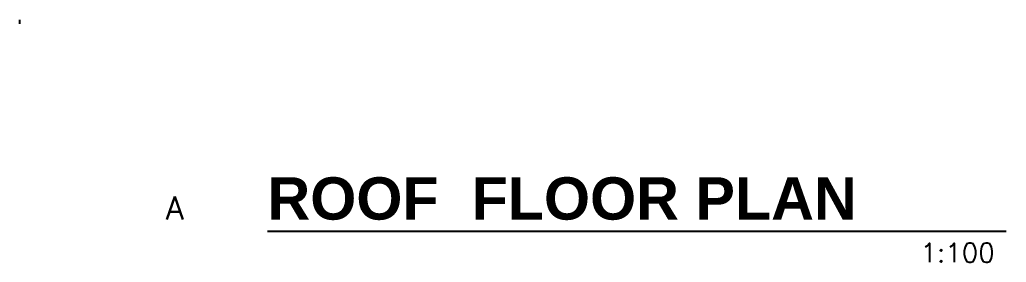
# Model space of a CAD drawing. Header units: millimetres. Extents: x -3973702 to -1592236, y 74982 to 569678.
# Drawn here: x -1719411 to -1707901, y 405443 to 408280 of the extents above; entities that cross this region are included whole.
import ezdxf
from ezdxf.enums import TextEntityAlignment as Align

# ---------------------------------------------------------------- set-up
doc = ezdxf.new("R2010")
doc.units = ezdxf.units.MM
doc.header["$LTSCALE"] = 1000
doc.header["$MEASUREMENT"] = 0
doc.layers.get('0').update_dxf_attribs({"color": 9})
doc.layers.add('A-TEXT', color=9, linetype='Continuous')
doc.layers.add('INDCTN', color=9, linetype='Continuous')
doc.styles.add('A', font='ROMANS.shx')
doc.styles.add('D', font='sanssb__.ttf')

# ---------------------------------------------------------------- blocks, each defined once
blk = doc.blocks.new('SCALE')
at = {"color": 2, "style": 'A'}
blk.add_attdef('SCALE', text='', height=250, dxfattribs=at).set_placement((0, -405), align=Align.RIGHT)
blk = doc.blocks.new('TI')

msp = doc.modelspace()

# ---------------------------------------------------------------- linework, layer by layer
at = {"layer": 'A-TEXT', "color": 5}
msp.add_line((-1716521, 405807), (-1707901, 405807), dxfattribs=at)
at = {"layer": 'INDCTN', "color": 12}
msp.add_line((-1719411, 408230), (-1719411, 408280), dxfattribs=at)

# ---------------------------------------------------------------- block references
at = {"layer": 'A-TEXT'}
ref = msp.add_blockref('TI', (-1717601, 405807), dxfattribs=dict(at, xscale=0.8999999989755451, yscale=0.8999999990919604, zscale=0.8999999990919604))
ref.add_attrib('TITLE', 'ROOF  FLOOR PLAN', (-1716521, 405942), dxfattribs={"layer": '0', "color": 6, "height": 495, "style": 'D'})
ref.add_attrib('DETAIL-NO.', 'A', dxfattribs={"layer": '0', "color": 4, "height": 270, "style": 'A'}).set_placement((-1717601, 405942), align=Align.CENTER)
ref = msp.add_blockref('SCALE', (-1708035, 405807), dxfattribs=dict(at, xscale=0.8999999989755451, yscale=0.8999999990919604, zscale=0.8999999990919604))
ref.add_attrib('SCALE', '1:100', dxfattribs={"layer": '0', "color": 3, "height": 225, "style": 'A'}).set_placement((-1708035, 405443), align=Align.RIGHT)

doc.saveas('drawing.dxf')
